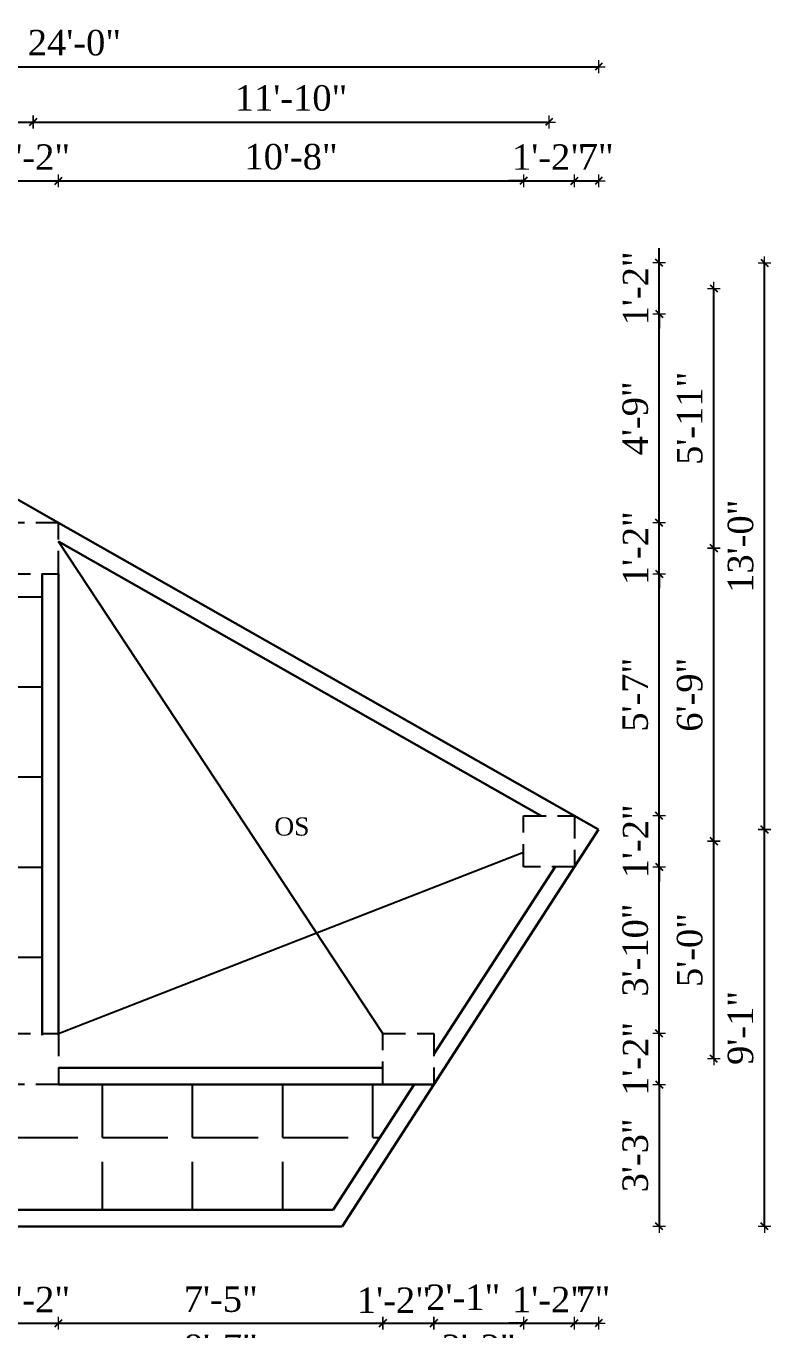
# Model space of a CAD drawing. Header units: inches. Extents: x 151827 to 346502, y -56182 to -23217.
# Drawn here: x 163403.3 to 163607.8, y -24728.6 to -24370.5 of the extents above; entities that cross this region are included whole.
import ezdxf

# ---------------------------------------------------------------- set-up
doc = ezdxf.new("R2010")
doc.units = ezdxf.units.IN
doc.header["$LTSCALE"] = 5
doc.header["$MEASUREMENT"] = 0
doc.linetypes.add('HIDDEN', pattern=[0.375, 0.25, -0.125])
doc.layers.add('A-WALL', color=7, linetype='Continuous', lineweight=9)
doc.layers.add('Dimension', color=7, linetype='Continuous', lineweight=18)
doc.layers.add('dim line', color=7, linetype='Continuous', lineweight=15, true_color=0xfab2b2)
doc.layers.add('TEXT', color=6, linetype='Continuous')
doc.layers.add('WALL', color=7, linetype='Continuous')
doc.styles.add('ordinary', font='times.ttf')
doc.dimstyles.new('Copy of 96', dxfattribs={"dimtxt": 7, "dimasz": 4, "dimexe": 0.5, "dimexo": 0.5, "dimgap": 3, "dimtad": 1, "dimdec": 1, "dimzin": 11, "dimdsep": 46, "dimlunit": 4, "dimtxsty": 'ordinary', "dimblk": 'OBLIQUE', "dimcen": 0.09, "dimse1": 1, "dimse2": 1, "dimclrt": 6, "dimazin": 0, "dimtfac": 1, "dimtdec": 1, "dimtix": 1, "dimtmove": 2, "dimatfit": 3, "dimldrblk": 'leader', "dimfxl": 0.5, "dimfxlon": 1, "dimtolj": 1, "dimtzin": 0, "dimarcsym": 0})

# ---------------------------------------------------------------- blocks, each defined once
blk = doc.blocks.new('oblique')
at = {"color": 0, "lineweight": -2}
blk.add_line((0.25, 0.25), (-0.25, -0.25), dxfattribs=at)
at = {"layer": 'dim line', "lineweight": 9}
for p, q in [((-0.4375, 0), (0.4375, 0)), ((0, 0.4375), (0, -0.4375))]:
    blk.add_line(p, q, dxfattribs=at)
blk = doc.blocks.new('*D1049')
at = {"layer": 'A-WALL', "color": 0, "lineweight": -2, "ltscale": 5, "transparency": 16777216}
for p, q in [((163577.12, -24647.17), (163577.12, -24643.17)), ((163577.12, -24661.17), (163577.12, -24647.17)), ((163577.12, -24661.17), (163577.12, -24665.17))]:
    blk.add_line(p, q, dxfattribs=at)
at = {"layer": 'Defpoints', "color": 0, "ltscale": 5, "transparency": 16777216}
for p in [(163515.25, -24647.17), (163577.12, -24647.17), (163515.25, -24661.17)]:
    blk.add_point(p, dxfattribs=at)
at = {"layer": 'A-WALL', "color": 0, "lineweight": -2, "ltscale": 5, "transparency": 16777216, "xscale": 4, "yscale": 4, "zscale": 4}
for p, rotation in [((163577.12, -24647.17), 270), ((163577.12, -24661.17), 90)]:
    blk.add_blockref('oblique', p, dxfattribs=dict(at, rotation=rotation))
at = {"layer": 'A-WALL', "color": 6, "ltscale": 5, "transparency": 16777216, "insert": (163570.62, -24654.17), "char_height": 7, "attachment_point": 5, "rotation": 90, "style": 'ordinary'}
blk.add_mtext('\\A1;1\'-2"', dxfattribs=at)
blk = doc.blocks.new('_OBLIQUE')
at = {"color": 0, "linetype": 'ByBlock'}
blk.add_line((-0.5, -0.5), (0.5, 0.5), dxfattribs=at)
blk = doc.blocks.new('leader')
at = {"layer": 'Dimension'}
for p, q in [((0, -4.328), (0, 4.328)), ((-4.424, 0), (4.424, 0))]:
    blk.add_line(p, q, dxfattribs=at)
blk = doc.blocks.new('*D1050')
at = {"layer": 'A-WALL', "color": 0, "lineweight": -2, "ltscale": 5, "transparency": 16777216}
blk.add_line((163577.12, -24647.17), (163577.12, -24601.4), dxfattribs=at)
at = {"layer": 'Defpoints', "color": 0, "ltscale": 5, "transparency": 16777216}
for p in [(163553.86, -24601.4), (163577.12, -24601.4), (163515.25, -24647.17)]:
    blk.add_point(p, dxfattribs=at)
at = {"layer": 'A-WALL', "color": 0, "lineweight": -2, "ltscale": 5, "transparency": 16777216, "xscale": 4, "yscale": 4, "zscale": 4}
for p, rotation in [((163577.12, -24601.4), 90), ((163577.12, -24647.17), 270)]:
    blk.add_blockref('oblique', p, dxfattribs=dict(at, rotation=rotation))
at = {"layer": 'A-WALL', "color": 6, "ltscale": 5, "transparency": 16777216, "insert": (163570.56, -24624.28), "char_height": 7, "attachment_point": 5, "rotation": 90, "style": 'ordinary'}
blk.add_mtext('\\A1;3\'-10"', dxfattribs=at)
blk = doc.blocks.new('*D1051')
at = {"layer": 'A-WALL', "color": 0, "lineweight": -2, "ltscale": 5, "transparency": 16777216}
for p, q in [((163577.12, -24587.4), (163577.12, -24583.4)), ((163577.12, -24601.4), (163577.12, -24587.4)), ((163577.12, -24601.4), (163577.12, -24605.4))]:
    blk.add_line(p, q, dxfattribs=at)
at = {"layer": 'Defpoints', "color": 0, "ltscale": 5, "transparency": 16777216}
for p in [(163553.86, -24587.4), (163577.12, -24587.4), (163553.86, -24601.4)]:
    blk.add_point(p, dxfattribs=at)
at = {"layer": 'A-WALL', "color": 0, "lineweight": -2, "ltscale": 5, "transparency": 16777216, "xscale": 4, "yscale": 4, "zscale": 4}
for p, rotation in [((163577.12, -24587.4), 270), ((163577.12, -24601.4), 90)]:
    blk.add_blockref('oblique', p, dxfattribs=dict(at, rotation=rotation))
at = {"layer": 'A-WALL', "color": 6, "ltscale": 5, "transparency": 16777216, "insert": (163570.62, -24594.4), "char_height": 7, "attachment_point": 5, "rotation": 90, "style": 'ordinary'}
blk.add_mtext('\\A1;1\'-2"', dxfattribs=at)
blk = doc.blocks.new('*D1052')
at = {"layer": 'A-WALL', "color": 0, "lineweight": -2, "ltscale": 5, "transparency": 16777216}
blk.add_line((163577.12, -24587.4), (163577.12, -24520.89), dxfattribs=at)
at = {"layer": 'Defpoints', "color": 0, "ltscale": 5, "transparency": 16777216}
for p in [(163412.24, -24520.89), (163577.12, -24520.89), (163553.86, -24587.4)]:
    blk.add_point(p, dxfattribs=at)
at = {"layer": 'A-WALL', "color": 0, "lineweight": -2, "ltscale": 5, "transparency": 16777216, "xscale": 4, "yscale": 4, "zscale": 4}
for p, rotation in [((163577.12, -24520.89), 90), ((163577.12, -24587.4), 270)]:
    blk.add_blockref('oblique', p, dxfattribs=dict(at, rotation=rotation))
at = {"layer": 'A-WALL', "color": 6, "ltscale": 5, "transparency": 16777216, "insert": (163570.55, -24554.14), "char_height": 7, "attachment_point": 5, "rotation": 90, "style": 'ordinary'}
blk.add_mtext('\\A1;5\'-7"', dxfattribs=at)
blk = doc.blocks.new('*D1053')
at = {"layer": 'A-WALL', "color": 0, "lineweight": -2, "ltscale": 5, "transparency": 16777216}
for p, q in [((163577.12, -24506.89), (163577.12, -24502.89)), ((163577.12, -24520.89), (163577.12, -24506.89)), ((163577.12, -24520.89), (163577.12, -24524.89))]:
    blk.add_line(p, q, dxfattribs=at)
at = {"layer": 'Defpoints', "color": 0, "ltscale": 5, "transparency": 16777216}
for p in [(163412.24, -24506.89), (163577.12, -24506.89), (163412.24, -24520.89)]:
    blk.add_point(p, dxfattribs=at)
at = {"layer": 'A-WALL', "color": 0, "lineweight": -2, "ltscale": 5, "transparency": 16777216, "xscale": 4, "yscale": 4, "zscale": 4}
for p, rotation in [((163577.12, -24506.89), 270), ((163577.12, -24520.89), 90)]:
    blk.add_blockref('oblique', p, dxfattribs=dict(at, rotation=rotation))
at = {"layer": 'A-WALL', "color": 6, "ltscale": 5, "transparency": 16777216, "insert": (163570.62, -24513.89), "char_height": 7, "attachment_point": 5, "rotation": 90, "style": 'ordinary'}
blk.add_mtext('\\A1;1\'-2"', dxfattribs=at)
blk = doc.blocks.new('*D1054')
at = {"layer": 'A-WALL', "color": 0, "lineweight": -2, "ltscale": 5, "transparency": 16777216}
blk.add_line((163577.12, -24506.89), (163577.12, -24449.51), dxfattribs=at)
at = {"layer": 'Defpoints', "color": 0, "ltscale": 5, "transparency": 16777216}
for p in [(163286.67, -24449.51), (163577.12, -24449.51), (163412.24, -24506.89)]:
    blk.add_point(p, dxfattribs=at)
at = {"layer": 'A-WALL', "color": 0, "lineweight": -2, "ltscale": 5, "transparency": 16777216, "xscale": 4, "yscale": 4, "zscale": 4}
for p, rotation in [((163577.12, -24449.51), 90), ((163577.12, -24506.89), 270)]:
    blk.add_blockref('oblique', p, dxfattribs=dict(at, rotation=rotation))
at = {"layer": 'A-WALL', "color": 6, "ltscale": 5, "transparency": 16777216, "insert": (163570.55, -24478.2), "char_height": 7, "attachment_point": 5, "rotation": 90, "style": 'ordinary'}
blk.add_mtext('\\A1;4\'-9"', dxfattribs=at)
blk = doc.blocks.new('*D1055')
at = {"layer": 'Defpoints', "color": 0, "linetype": 'HIDDEN', "ltscale": 5, "transparency": 16777216}
for p in [(163286.67, -24435.51), (163577.12, -24435.51), (163286.67, -24449.51)]:
    blk.add_point(p, dxfattribs=at)
at = {"layer": 'WALL', "color": 0, "lineweight": -2, "ltscale": 5, "transparency": 16777216}
for p, q in [((163577.12, -24435.51), (163577.12, -24431.51)), ((163577.12, -24449.51), (163577.12, -24435.51)), ((163577.12, -24449.51), (163577.12, -24453.51))]:
    blk.add_line(p, q, dxfattribs=at)
at = {"layer": 'WALL', "color": 0, "linetype": 'HIDDEN', "lineweight": -2, "ltscale": 5, "transparency": 16777216, "xscale": 4, "yscale": 4, "zscale": 4}
for p, rotation in [((163577.12, -24435.51), 270), ((163577.12, -24449.51), 90)]:
    blk.add_blockref('oblique', p, dxfattribs=dict(at, rotation=rotation))
at = {"layer": 'WALL', "color": 6, "linetype": 'HIDDEN', "ltscale": 5, "transparency": 16777216, "insert": (163570.62, -24442.51), "char_height": 7, "attachment_point": 5, "rotation": 90, "style": 'ordinary'}
blk.add_mtext('\\A1;1\'-2"', dxfattribs=at)
blk = doc.blocks.new('*D1056')
at = {"layer": 'A-WALL', "color": 0, "lineweight": -2, "ltscale": 5, "transparency": 16777216}
blk.add_line((163592.08, -24654.17), (163592.08, -24594.4), dxfattribs=at)
at = {"layer": 'Defpoints', "color": 0, "ltscale": 5, "transparency": 16777216}
for p in [(163546.86, -24594.4), (163592.08, -24594.4), (163508.25, -24654.17)]:
    blk.add_point(p, dxfattribs=at)
at = {"layer": 'A-WALL', "color": 0, "lineweight": -2, "ltscale": 5, "transparency": 16777216, "xscale": 4, "yscale": 4, "zscale": 4}
for p, rotation in [((163592.08, -24594.4), 90), ((163592.08, -24654.17), 270)]:
    blk.add_blockref('oblique', p, dxfattribs=dict(at, rotation=rotation))
at = {"layer": 'A-WALL', "color": 6, "ltscale": 5, "transparency": 16777216, "insert": (163585.51, -24624.28), "char_height": 7, "attachment_point": 5, "rotation": 90, "style": 'ordinary'}
blk.add_mtext('\\A1;5\'-0"', dxfattribs=at)
blk = doc.blocks.new('*D1057')
at = {"layer": 'A-WALL', "color": 0, "lineweight": -2, "ltscale": 5, "transparency": 16777216}
blk.add_line((163592.08, -24594.4), (163592.08, -24513.89), dxfattribs=at)
at = {"layer": 'Defpoints', "color": 0, "ltscale": 5, "transparency": 16777216}
for p in [(163405.24, -24513.89), (163592.08, -24513.89), (163546.86, -24594.4)]:
    blk.add_point(p, dxfattribs=at)
at = {"layer": 'A-WALL', "color": 0, "lineweight": -2, "ltscale": 5, "transparency": 16777216, "xscale": 4, "yscale": 4, "zscale": 4}
for p, rotation in [((163592.08, -24513.89), 90), ((163592.08, -24594.4), 270)]:
    blk.add_blockref('oblique', p, dxfattribs=dict(at, rotation=rotation))
at = {"layer": 'A-WALL', "color": 6, "ltscale": 5, "transparency": 16777216, "insert": (163585.5, -24554.14), "char_height": 7, "attachment_point": 5, "rotation": 90, "style": 'ordinary'}
blk.add_mtext('\\A1;6\'-9"', dxfattribs=at)
blk = doc.blocks.new('*D1058')
at = {"layer": 'A-WALL', "color": 0, "lineweight": -2, "ltscale": 5, "transparency": 16777216}
blk.add_line((163592.08, -24513.89), (163592.08, -24442.51), dxfattribs=at)
at = {"layer": 'Defpoints', "color": 0, "ltscale": 5, "transparency": 16777216}
for p in [(163279.67, -24442.51), (163592.08, -24442.51), (163405.24, -24513.89)]:
    blk.add_point(p, dxfattribs=at)
at = {"layer": 'A-WALL', "color": 0, "lineweight": -2, "ltscale": 5, "transparency": 16777216, "xscale": 4, "yscale": 4, "zscale": 4}
for p, rotation in [((163592.08, -24442.51), 90), ((163592.08, -24513.89), 270)]:
    blk.add_blockref('oblique', p, dxfattribs=dict(at, rotation=rotation))
at = {"layer": 'A-WALL', "color": 6, "ltscale": 5, "transparency": 16777216, "insert": (163585.51, -24478.2), "char_height": 7, "attachment_point": 5, "rotation": 90, "style": 'ordinary'}
blk.add_mtext('\\A1;5\'-11"', dxfattribs=at)
blk = doc.blocks.new('*D1059')
at = {"layer": 'A-WALL', "color": 0, "lineweight": -2, "ltscale": 5, "transparency": 16777216}
blk.add_line((163606.03, -24700.17), (163606.03, -24591.17), dxfattribs=at)
at = {"layer": 'Defpoints', "color": 0, "ltscale": 5, "transparency": 16777216}
for p in [(163560.49, -24591.17), (163606.03, -24591.17), (163490.05, -24700.17)]:
    blk.add_point(p, dxfattribs=at)
at = {"layer": 'A-WALL', "color": 0, "lineweight": -2, "ltscale": 5, "transparency": 16777216, "xscale": 4, "yscale": 4, "zscale": 4}
for p, rotation in [((163606.03, -24591.17), 90), ((163606.03, -24700.17), 270)]:
    blk.add_blockref('oblique', p, dxfattribs=dict(at, rotation=rotation))
at = {"layer": 'A-WALL', "color": 6, "ltscale": 5, "transparency": 16777216, "insert": (163599.46, -24645.67), "char_height": 7, "attachment_point": 5, "rotation": 90, "style": 'ordinary'}
blk.add_mtext('\\A1;9\'-1"', dxfattribs=at)
blk = doc.blocks.new('*D1060')
at = {"layer": 'A-WALL', "color": 0, "lineweight": -2, "ltscale": 5, "transparency": 16777216}
blk.add_line((163606.03, -24591.17), (163606.03, -24435.51), dxfattribs=at)
at = {"layer": 'Defpoints', "color": 0, "ltscale": 5, "transparency": 16777216}
for p in [(163286.67, -24435.51), (163606.03, -24435.51), (163560.49, -24591.17)]:
    blk.add_point(p, dxfattribs=at)
at = {"layer": 'A-WALL', "color": 0, "lineweight": -2, "ltscale": 5, "transparency": 16777216, "xscale": 4, "yscale": 4, "zscale": 4}
for p, rotation in [((163606.03, -24435.51), 90), ((163606.03, -24591.17), 270)]:
    blk.add_blockref('oblique', p, dxfattribs=dict(at, rotation=rotation))
at = {"layer": 'A-WALL', "color": 6, "ltscale": 5, "transparency": 16777216, "insert": (163599.47, -24513.34), "char_height": 7, "attachment_point": 5, "rotation": 90, "style": 'ordinary'}
blk.add_mtext('\\A1;13\'-0"', dxfattribs=at)
blk = doc.blocks.new('*D1211')
at = {"layer": 'A-WALL', "color": 0, "lineweight": -2, "ltscale": 5, "transparency": 16777216}
blk.add_line((163577.12, -24661.17), (163577.12, -24700.17), dxfattribs=at)
at = {"layer": 'Defpoints', "color": 0, "ltscale": 5, "transparency": 16777216}
for p in [(163515.25, -24661.17), (163490.05, -24700.17), (163577.12, -24700.17)]:
    blk.add_point(p, dxfattribs=at)
at = {"layer": 'A-WALL', "color": 0, "lineweight": -2, "ltscale": 5, "transparency": 16777216, "xscale": 4, "yscale": 4, "zscale": 4}
for p, rotation in [((163577.12, -24661.17), 90), ((163577.12, -24700.17), 270)]:
    blk.add_blockref('oblique', p, dxfattribs=dict(at, rotation=rotation))
at = {"layer": 'A-WALL', "color": 6, "ltscale": 5, "transparency": 16777216, "insert": (163570.56, -24680.67), "char_height": 7, "attachment_point": 5, "rotation": 90, "style": 'ordinary'}
blk.add_mtext('\\A1;3\'-3"', dxfattribs=at)
blk = doc.blocks.new('*D960')
at = {"layer": 'A-WALL', "color": 0, "lineweight": -2, "ltscale": 5, "transparency": 16777216}
for p, q in [((163398.24, -24726.78), (163394.24, -24726.78)), ((163398.24, -24726.78), (163412.24, -24726.78)), ((163412.24, -24726.78), (163416.24, -24726.78))]:
    blk.add_line(p, q, dxfattribs=at)
at = {"layer": 'Defpoints', "color": 0, "ltscale": 5, "transparency": 16777216}
for p in [(163398.24, -24661.17), (163412.24, -24661.17), (163412.24, -24726.78)]:
    blk.add_point(p, dxfattribs=at)
at = {"layer": 'A-WALL', "color": 0, "lineweight": -2, "ltscale": 5, "transparency": 16777216, "xscale": 4, "yscale": 4, "zscale": 4}
blk.add_blockref('oblique', (163398.24, -24726.78), dxfattribs=at)
at = {"layer": 'A-WALL', "color": 0, "lineweight": -2, "ltscale": 5, "transparency": 16777216, "xscale": 4, "yscale": 4, "zscale": 4, "rotation": 180}
blk.add_blockref('oblique', (163412.24, -24726.78), dxfattribs=at)
at = {"layer": 'A-WALL', "color": 6, "ltscale": 5, "transparency": 16777216, "insert": (163405.24, -24720.28), "char_height": 7, "attachment_point": 5, "style": 'ordinary'}
blk.add_mtext('\\A1;1\'-2"', dxfattribs=at)
blk = doc.blocks.new('*D961')
at = {"layer": 'A-WALL', "color": 0, "lineweight": -2, "ltscale": 5, "transparency": 16777216}
blk.add_line((163412.24, -24726.78), (163501.25, -24726.78), dxfattribs=at)
at = {"layer": 'Defpoints', "color": 0, "ltscale": 5, "transparency": 16777216}
for p in [(163412.24, -24661.17), (163501.25, -24661.17), (163501.25, -24726.78)]:
    blk.add_point(p, dxfattribs=at)
at = {"layer": 'A-WALL', "color": 0, "lineweight": -2, "ltscale": 5, "transparency": 16777216, "xscale": 4, "yscale": 4, "zscale": 4, "rotation": 180}
blk.add_blockref('oblique', (163412.24, -24726.78), dxfattribs=at)
at = {"layer": 'A-WALL', "color": 0, "lineweight": -2, "ltscale": 5, "transparency": 16777216, "xscale": 4, "yscale": 4, "zscale": 4}
blk.add_blockref('oblique', (163501.25, -24726.78), dxfattribs=at)
at = {"layer": 'A-WALL', "color": 6, "ltscale": 5, "transparency": 16777216, "insert": (163456.75, -24720.21), "char_height": 7, "attachment_point": 5, "style": 'ordinary'}
blk.add_mtext('\\A1;7\'-5"', dxfattribs=at)
blk = doc.blocks.new('*D962')
at = {"layer": 'A-WALL', "color": 0, "lineweight": -2, "ltscale": 5, "transparency": 16777216}
blk.add_line((163501.25, -24726.78), (163515.25, -24726.78), dxfattribs=at)
at = {"layer": 'Defpoints', "color": 0, "ltscale": 5, "transparency": 16777216}
for p in [(163501.25, -24661.17), (163515.25, -24661.17), (163515.25, -24726.78)]:
    blk.add_point(p, dxfattribs=at)
at = {"layer": 'A-WALL', "color": 0, "lineweight": -2, "ltscale": 5, "transparency": 16777216, "xscale": 4, "yscale": 4, "zscale": 4, "rotation": 180}
blk.add_blockref('oblique', (163501.25, -24726.78), dxfattribs=at)
at = {"layer": 'A-WALL', "color": 0, "lineweight": -2, "ltscale": 5, "transparency": 16777216, "xscale": 4, "yscale": 4, "zscale": 4}
blk.add_blockref('oblique', (163515.25, -24726.78), dxfattribs=at)
at = {"layer": 'A-WALL', "color": 6, "ltscale": 5, "transparency": 16777216, "insert": (163504.28, -24720.46), "char_height": 7, "attachment_point": 5, "style": 'ordinary'}
blk.add_mtext('\\A1;1\'-2"', dxfattribs=at)
blk = doc.blocks.new('*D963')
at = {"layer": 'A-WALL', "color": 0, "lineweight": -2, "ltscale": 5, "transparency": 16777216}
blk.add_line((163515.25, -24726.78), (163539.86, -24726.78), dxfattribs=at)
at = {"layer": 'Defpoints', "color": 0, "ltscale": 5, "transparency": 16777216}
for p in [(163539.86, -24601.4), (163515.25, -24661.17), (163539.86, -24726.78)]:
    blk.add_point(p, dxfattribs=at)
at = {"layer": 'A-WALL', "color": 0, "lineweight": -2, "ltscale": 5, "transparency": 16777216, "xscale": 4, "yscale": 4, "zscale": 4, "rotation": 180}
blk.add_blockref('oblique', (163515.25, -24726.78), dxfattribs=at)
at = {"layer": 'A-WALL', "color": 0, "lineweight": -2, "ltscale": 5, "transparency": 16777216, "xscale": 4, "yscale": 4, "zscale": 4}
blk.add_blockref('oblique', (163539.86, -24726.78), dxfattribs=at)
at = {"layer": 'A-WALL', "color": 6, "ltscale": 5, "transparency": 16777216, "insert": (163523.32, -24719.64), "char_height": 7, "attachment_point": 5, "style": 'ordinary'}
blk.add_mtext('\\A1;2\'-1"', dxfattribs=at)
blk = doc.blocks.new('*D964')
at = {"layer": 'A-WALL', "color": 0, "lineweight": -2, "ltscale": 5, "transparency": 16777216}
for p, q in [((163539.86, -24726.78), (163535.86, -24726.78)), ((163539.86, -24726.78), (163553.86, -24726.78)), ((163553.86, -24726.78), (163557.86, -24726.78))]:
    blk.add_line(p, q, dxfattribs=at)
at = {"layer": 'Defpoints', "color": 0, "ltscale": 5, "transparency": 16777216}
for p in [(163539.86, -24601.4), (163553.86, -24601.4), (163553.86, -24726.78)]:
    blk.add_point(p, dxfattribs=at)
at = {"layer": 'A-WALL', "color": 0, "lineweight": -2, "ltscale": 5, "transparency": 16777216, "xscale": 4, "yscale": 4, "zscale": 4}
blk.add_blockref('oblique', (163539.86, -24726.78), dxfattribs=at)
at = {"layer": 'A-WALL', "color": 0, "lineweight": -2, "ltscale": 5, "transparency": 16777216, "xscale": 4, "yscale": 4, "zscale": 4, "rotation": 180}
blk.add_blockref('oblique', (163553.86, -24726.78), dxfattribs=at)
at = {"layer": 'A-WALL', "color": 6, "ltscale": 5, "transparency": 16777216, "insert": (163546.86, -24720.28), "char_height": 7, "attachment_point": 5, "style": 'ordinary'}
blk.add_mtext('\\A1;1\'-2"', dxfattribs=at)
blk = doc.blocks.new('*D965')
at = {"layer": 'A-WALL', "color": 0, "lineweight": -2, "ltscale": 5, "transparency": 16777216}
blk.add_line((163553.86, -24726.78), (163560.49, -24726.78), dxfattribs=at)
at = {"layer": 'Defpoints', "color": 0, "ltscale": 5, "transparency": 16777216}
for p in [(163560.49, -24591.17), (163553.86, -24601.4), (163560.49, -24726.78)]:
    blk.add_point(p, dxfattribs=at)
at = {"layer": 'A-WALL', "color": 0, "lineweight": -2, "ltscale": 5, "transparency": 16777216, "xscale": 4, "yscale": 4, "zscale": 4, "rotation": 180}
blk.add_blockref('oblique', (163553.86, -24726.78), dxfattribs=at)
at = {"layer": 'A-WALL', "color": 0, "lineweight": -2, "ltscale": 5, "transparency": 16777216, "xscale": 4, "yscale": 4, "zscale": 4}
blk.add_blockref('oblique', (163560.49, -24726.78), dxfattribs=at)
at = {"layer": 'A-WALL', "color": 6, "ltscale": 5, "transparency": 16777216, "insert": (163558.9, -24720.17), "char_height": 7, "attachment_point": 5, "style": 'ordinary'}
blk.add_mtext('\\A1;7"', dxfattribs=at)
blk = doc.blocks.new('*D967')
at = {"layer": 'A-WALL', "color": 0, "lineweight": -2, "ltscale": 5, "transparency": 16777216}
blk.add_line((163405.24, -24740.02), (163508.25, -24740.02), dxfattribs=at)
at = {"layer": 'Defpoints', "color": 0, "ltscale": 5, "transparency": 16777216}
for p in [(163405.24, -24654.17), (163508.25, -24654.17), (163508.25, -24740.02)]:
    blk.add_point(p, dxfattribs=at)
at = {"layer": 'A-WALL', "color": 0, "lineweight": -2, "ltscale": 5, "transparency": 16777216, "xscale": 4, "yscale": 4, "zscale": 4, "rotation": 180}
blk.add_blockref('oblique', (163405.24, -24740.02), dxfattribs=at)
at = {"layer": 'A-WALL', "color": 0, "lineweight": -2, "ltscale": 5, "transparency": 16777216, "xscale": 4, "yscale": 4, "zscale": 4}
blk.add_blockref('oblique', (163508.25, -24740.02), dxfattribs=at)
at = {"layer": 'A-WALL', "color": 6, "ltscale": 5, "transparency": 16777216, "insert": (163456.75, -24733.45), "char_height": 7, "attachment_point": 5, "style": 'ordinary'}
blk.add_mtext('\\A1;8\'-7"', dxfattribs=at)
blk = doc.blocks.new('*D968')
at = {"layer": 'A-WALL', "color": 0, "lineweight": -2, "ltscale": 5, "transparency": 16777216}
blk.add_line((163279.67, -24739.09), (163405.24, -24739.09), dxfattribs=at)
at = {"layer": 'Defpoints', "color": 0, "ltscale": 5, "transparency": 16777216}
for p in [(163279.67, -24654.17), (163405.24, -24654.17), (163405.24, -24739.09)]:
    blk.add_point(p, dxfattribs=at)
at = {"layer": 'A-WALL', "color": 0, "lineweight": -2, "ltscale": 5, "transparency": 16777216, "xscale": 4, "yscale": 4, "zscale": 4, "rotation": 180}
blk.add_blockref('oblique', (163279.67, -24739.09), dxfattribs=at)
at = {"layer": 'A-WALL', "color": 0, "lineweight": -2, "ltscale": 5, "transparency": 16777216, "xscale": 4, "yscale": 4, "zscale": 4}
blk.add_blockref('oblique', (163405.24, -24739.09), dxfattribs=at)
at = {"layer": 'A-WALL', "color": 6, "ltscale": 5, "transparency": 16777216, "insert": (163342.46, -24732.53), "char_height": 7, "attachment_point": 5, "style": 'ordinary'}
blk.add_mtext('\\A1;10\'-6"', dxfattribs=at)
blk = doc.blocks.new('*D969')
at = {"layer": 'A-WALL', "color": 0, "lineweight": -2, "ltscale": 5, "transparency": 16777216}
blk.add_line((163508.25, -24740.02), (163546.86, -24740.02), dxfattribs=at)
at = {"layer": 'Defpoints', "color": 0, "ltscale": 5, "transparency": 16777216}
for p in [(163546.86, -24594.4), (163508.25, -24654.17), (163546.86, -24740.02)]:
    blk.add_point(p, dxfattribs=at)
at = {"layer": 'A-WALL', "color": 0, "lineweight": -2, "ltscale": 5, "transparency": 16777216, "xscale": 4, "yscale": 4, "zscale": 4, "rotation": 180}
blk.add_blockref('oblique', (163508.25, -24740.02), dxfattribs=at)
at = {"layer": 'A-WALL', "color": 0, "lineweight": -2, "ltscale": 5, "transparency": 16777216, "xscale": 4, "yscale": 4, "zscale": 4}
blk.add_blockref('oblique', (163546.86, -24740.02), dxfattribs=at)
at = {"layer": 'A-WALL', "color": 6, "ltscale": 5, "transparency": 16777216, "insert": (163527.55, -24733.46), "char_height": 7, "attachment_point": 5, "style": 'ordinary'}
blk.add_mtext('\\A1;3\'-3"', dxfattribs=at)
blk = doc.blocks.new('*D970')
at = {"layer": 'A-WALL', "color": 0, "lineweight": -2, "ltscale": 5, "transparency": 16777216}
blk.add_line((163514.93, -24753.08), (163148.13, -24753.08), dxfattribs=at)
at = {"layer": 'Defpoints', "color": 0, "ltscale": 5, "transparency": 16777216}
for p in [(163148.13, -24661.17), (163514.93, -24661.17), (163148.13, -24753.08)]:
    blk.add_point(p, dxfattribs=at)
at = {"layer": 'A-WALL', "color": 0, "lineweight": -2, "ltscale": 5, "transparency": 16777216, "xscale": 4, "yscale": 4, "zscale": 4, "rotation": 180}
blk.add_blockref('oblique', (163148.13, -24753.08), dxfattribs=at)
at = {"layer": 'A-WALL', "color": 0, "lineweight": -2, "ltscale": 5, "transparency": 16777216, "xscale": 4, "yscale": 4, "zscale": 4}
blk.add_blockref('oblique', (163514.93, -24753.08), dxfattribs=at)
at = {"layer": 'A-WALL', "color": 6, "ltscale": 5, "transparency": 16777216, "insert": (163331.53, -24746.51), "char_height": 7, "attachment_point": 5, "style": 'ordinary'}
blk.add_mtext('\\A1;30\'-7"', dxfattribs=at)
blk = doc.blocks.new('*D971')
at = {"layer": 'A-WALL', "color": 0, "lineweight": -2, "ltscale": 5, "transparency": 16777216}
blk.add_line((163514.93, -24753.08), (163560.49, -24753.08), dxfattribs=at)
at = {"layer": 'Defpoints', "color": 0, "ltscale": 5, "transparency": 16777216}
for p in [(163560.49, -24591.17), (163514.93, -24661.17), (163560.49, -24753.08)]:
    blk.add_point(p, dxfattribs=at)
at = {"layer": 'A-WALL', "color": 0, "lineweight": -2, "ltscale": 5, "transparency": 16777216, "xscale": 4, "yscale": 4, "zscale": 4, "rotation": 180}
blk.add_blockref('oblique', (163514.93, -24753.08), dxfattribs=at)
at = {"layer": 'A-WALL', "color": 0, "lineweight": -2, "ltscale": 5, "transparency": 16777216, "xscale": 4, "yscale": 4, "zscale": 4}
blk.add_blockref('oblique', (163560.49, -24753.08), dxfattribs=at)
at = {"layer": 'A-WALL', "color": 6, "ltscale": 5, "transparency": 16777216, "insert": (163537.71, -24746.52), "char_height": 7, "attachment_point": 5, "style": 'ordinary'}
blk.add_mtext('\\A1;3\'-10"', dxfattribs=at)
blk = doc.blocks.new('*D978')
at = {"layer": 'A-WALL', "color": 0, "lineweight": -2, "ltscale": 5, "transparency": 16777216}
for p, q in [((163398.24, -24412.95), (163394.24, -24412.95)), ((163398.24, -24412.95), (163412.24, -24412.95)), ((163412.24, -24412.95), (163416.24, -24412.95))]:
    blk.add_line(p, q, dxfattribs=at)
at = {"layer": 'Defpoints', "color": 0, "ltscale": 5, "transparency": 16777216}
for p in [(163412.24, -24412.95), (163398.24, -24506.89), (163412.24, -24506.89)]:
    blk.add_point(p, dxfattribs=at)
at = {"layer": 'A-WALL', "color": 0, "lineweight": -2, "ltscale": 5, "transparency": 16777216, "xscale": 4, "yscale": 4, "zscale": 4}
blk.add_blockref('oblique', (163398.24, -24412.95), dxfattribs=at)
at = {"layer": 'A-WALL', "color": 0, "lineweight": -2, "ltscale": 5, "transparency": 16777216, "xscale": 4, "yscale": 4, "zscale": 4, "rotation": 180}
blk.add_blockref('oblique', (163412.24, -24412.95), dxfattribs=at)
at = {"layer": 'A-WALL', "color": 6, "ltscale": 5, "transparency": 16777216, "insert": (163405.24, -24406.45), "char_height": 7, "attachment_point": 5, "style": 'ordinary'}
blk.add_mtext('\\A1;1\'-2"', dxfattribs=at)
blk = doc.blocks.new('*D979')
at = {"layer": 'A-WALL', "color": 0, "lineweight": -2, "ltscale": 5, "transparency": 16777216}
blk.add_line((163412.24, -24412.95), (163539.86, -24412.95), dxfattribs=at)
at = {"layer": 'Defpoints', "color": 0, "ltscale": 5, "transparency": 16777216}
for p in [(163539.86, -24412.95), (163412.24, -24506.89), (163539.86, -24587.4)]:
    blk.add_point(p, dxfattribs=at)
at = {"layer": 'A-WALL', "color": 0, "lineweight": -2, "ltscale": 5, "transparency": 16777216, "xscale": 4, "yscale": 4, "zscale": 4, "rotation": 180}
blk.add_blockref('oblique', (163412.24, -24412.95), dxfattribs=at)
at = {"layer": 'A-WALL', "color": 0, "lineweight": -2, "ltscale": 5, "transparency": 16777216, "xscale": 4, "yscale": 4, "zscale": 4}
blk.add_blockref('oblique', (163539.86, -24412.95), dxfattribs=at)
at = {"layer": 'A-WALL', "color": 6, "ltscale": 5, "transparency": 16777216, "insert": (163476.05, -24406.39), "char_height": 7, "attachment_point": 5, "style": 'ordinary'}
blk.add_mtext('\\A1;10\'-8"', dxfattribs=at)
blk = doc.blocks.new('*D980')
at = {"layer": 'A-WALL', "color": 0, "lineweight": -2, "ltscale": 5, "transparency": 16777216}
for p, q in [((163539.86, -24412.95), (163535.86, -24412.95)), ((163539.86, -24412.95), (163553.86, -24412.95)), ((163553.86, -24412.95), (163557.86, -24412.95))]:
    blk.add_line(p, q, dxfattribs=at)
at = {"layer": 'Defpoints', "color": 0, "ltscale": 5, "transparency": 16777216}
for p in [(163553.86, -24412.95), (163539.86, -24587.4), (163553.86, -24587.4)]:
    blk.add_point(p, dxfattribs=at)
at = {"layer": 'A-WALL', "color": 0, "lineweight": -2, "ltscale": 5, "transparency": 16777216, "xscale": 4, "yscale": 4, "zscale": 4}
blk.add_blockref('oblique', (163539.86, -24412.95), dxfattribs=at)
at = {"layer": 'A-WALL', "color": 0, "lineweight": -2, "ltscale": 5, "transparency": 16777216, "xscale": 4, "yscale": 4, "zscale": 4, "rotation": 180}
blk.add_blockref('oblique', (163553.86, -24412.95), dxfattribs=at)
at = {"layer": 'A-WALL', "color": 6, "ltscale": 5, "transparency": 16777216, "insert": (163546.86, -24406.45), "char_height": 7, "attachment_point": 5, "style": 'ordinary'}
blk.add_mtext('\\A1;1\'-2"', dxfattribs=at)
blk = doc.blocks.new('*D981')
at = {"layer": 'A-WALL', "color": 0, "lineweight": -2, "ltscale": 5, "transparency": 16777216}
blk.add_line((163553.86, -24412.95), (163560.49, -24412.95), dxfattribs=at)
at = {"layer": 'Defpoints', "color": 0, "ltscale": 5, "transparency": 16777216}
for p in [(163560.49, -24412.95), (163553.86, -24587.4), (163560.49, -24591.17)]:
    blk.add_point(p, dxfattribs=at)
at = {"layer": 'A-WALL', "color": 0, "lineweight": -2, "ltscale": 5, "transparency": 16777216, "xscale": 4, "yscale": 4, "zscale": 4, "rotation": 180}
blk.add_blockref('oblique', (163553.86, -24412.95), dxfattribs=at)
at = {"layer": 'A-WALL', "color": 0, "lineweight": -2, "ltscale": 5, "transparency": 16777216, "xscale": 4, "yscale": 4, "zscale": 4}
blk.add_blockref('oblique', (163560.49, -24412.95), dxfattribs=at)
at = {"layer": 'A-WALL', "color": 6, "ltscale": 5, "transparency": 16777216, "insert": (163559.82, -24406.37), "char_height": 7, "attachment_point": 5, "style": 'ordinary'}
blk.add_mtext('\\A1;7"', dxfattribs=at)
blk = doc.blocks.new('*D983')
at = {"layer": 'A-WALL', "color": 0, "lineweight": -2, "ltscale": 5, "transparency": 16777216}
blk.add_line((163279.67, -24396.82), (163405.24, -24396.82), dxfattribs=at)
at = {"layer": 'Defpoints', "color": 0, "ltscale": 5, "transparency": 16777216}
for p in [(163405.24, -24396.82), (163279.67, -24513.89), (163405.24, -24513.89)]:
    blk.add_point(p, dxfattribs=at)
at = {"layer": 'A-WALL', "color": 0, "lineweight": -2, "ltscale": 5, "transparency": 16777216, "xscale": 4, "yscale": 4, "zscale": 4, "rotation": 180}
blk.add_blockref('oblique', (163279.67, -24396.82), dxfattribs=at)
at = {"layer": 'A-WALL', "color": 0, "lineweight": -2, "ltscale": 5, "transparency": 16777216, "xscale": 4, "yscale": 4, "zscale": 4}
blk.add_blockref('oblique', (163405.24, -24396.82), dxfattribs=at)
at = {"layer": 'A-WALL', "color": 6, "ltscale": 5, "transparency": 16777216, "insert": (163342.46, -24390.26), "char_height": 7, "attachment_point": 5, "style": 'ordinary'}
blk.add_mtext('\\A1;10\'-6"', dxfattribs=at)
blk = doc.blocks.new('*D984')
at = {"layer": 'A-WALL', "color": 0, "lineweight": -2, "ltscale": 5, "transparency": 16777216}
blk.add_line((163405.24, -24396.82), (163546.86, -24396.82), dxfattribs=at)
at = {"layer": 'Defpoints', "color": 0, "ltscale": 5, "transparency": 16777216}
for p in [(163546.86, -24396.82), (163405.24, -24513.89), (163546.86, -24594.4)]:
    blk.add_point(p, dxfattribs=at)
at = {"layer": 'A-WALL', "color": 0, "lineweight": -2, "ltscale": 5, "transparency": 16777216, "xscale": 4, "yscale": 4, "zscale": 4, "rotation": 180}
blk.add_blockref('oblique', (163405.24, -24396.82), dxfattribs=at)
at = {"layer": 'A-WALL', "color": 0, "lineweight": -2, "ltscale": 5, "transparency": 16777216, "xscale": 4, "yscale": 4, "zscale": 4}
blk.add_blockref('oblique', (163546.86, -24396.82), dxfattribs=at)
at = {"layer": 'A-WALL', "color": 6, "ltscale": 5, "transparency": 16777216, "insert": (163476.05, -24390.26), "char_height": 7, "attachment_point": 5, "style": 'ordinary'}
blk.add_mtext('\\A1;11\'-10"', dxfattribs=at)
blk = doc.blocks.new('*D986')
at = {"layer": 'A-WALL', "color": 0, "lineweight": -2, "ltscale": 5, "transparency": 16777216}
blk.add_line((163272.67, -24381.62), (163560.49, -24381.62), dxfattribs=at)
at = {"layer": 'Defpoints', "color": 0, "ltscale": 5, "transparency": 16777216}
for p in [(163560.49, -24381.62), (163272.67, -24435.51), (163560.49, -24591.17)]:
    blk.add_point(p, dxfattribs=at)
at = {"layer": 'A-WALL', "color": 0, "lineweight": -2, "ltscale": 5, "transparency": 16777216, "xscale": 4, "yscale": 4, "zscale": 4, "rotation": 180}
blk.add_blockref('oblique', (163272.67, -24381.62), dxfattribs=at)
at = {"layer": 'A-WALL', "color": 0, "lineweight": -2, "ltscale": 5, "transparency": 16777216, "xscale": 4, "yscale": 4, "zscale": 4}
blk.add_blockref('oblique', (163560.49, -24381.62), dxfattribs=at)
at = {"layer": 'A-WALL', "color": 6, "ltscale": 5, "transparency": 16777216, "insert": (163416.58, -24375.06), "char_height": 7, "attachment_point": 5, "style": 'ordinary'}
blk.add_mtext('\\A1;24\'-0"', dxfattribs=at)

msp = doc.modelspace()

# ---------------------------------------------------------------- hatches: boundary and pattern name
at = {"layer": 'WALL', "linetype": 'ByBlock', "ltscale": 5, "true_color": 0xf8991e}
h = msp.add_hatch(dxfattribs=at)
h.set_pattern_fill('ANGLE', color=30, scale=90)
h.set_pattern_definition([(0, (0, 0), (0, 24.75), [18, -6.75]), (90, (0, 0), (-24.75, 2e-15), [18, -6.75])])
h.paths.add_polyline_path([(163407.74, -24520.89), (163398.24, -24520.89), (163398.24, -24511.39), (163291.06, -24511.39), (163291.06, -24695.67), (163487.6, -24695.67), (163509.89, -24661.17), (163412.24, -24661.17), (163398.24, -24661.17), (163398.24, -24647.17), (163407.74, -24647.17)])
h.paths.add_polyline_path([(163230.21, -24656.17), (163227.67, -24656.17), (163227.67, -24661.17), (163162.46, -24661.17), (163152.63, -24661.17), (163151.82, -24695.67), (163291.06, -24695.67), (163291.06, -24511.39), (163286.67, -24511.39), (163286.67, -24520.89), (163286.67, -24647.17), (163286.67, -24661.17), (163272.67, -24661.17), (163263.67, -24661.17), (163263.67, -24656.17), (163261.17, -24656.17), (163261.17, -24684.13, -0.414214)])
h.paths.add_polyline_path([(163321.81, -24595.31), (163379.12, -24595.31), (163379.12, -24587.64), (163321.81, -24587.64)], flags=24)

# ---------------------------------------------------------------- linework, layer by layer
at = {"layer": 'A-WALL', "lineweight": 30}
for p, q in [((163286.67, -24435.51, -72.71), (163412.24, -24506.89, -72.71)), ((163412.24, -24506.89, -72.71), (163560.49, -24591.17, -72.71)), ((163412.24, -24512.07, -72.71), (163544.75, -24587.4, -72.71)), ((163407.74, -24520.89, -72.71), (163407.74, -24647.67, -72.71)), ((163412.24, -24520.89, -72.71), (163412.24, -24647.67, -72.71)), ((163560.49, -24591.17, -72.71), (163515.25, -24661.17, -72.71)), ((163548.52, -24601.4, -72.71), (163515.25, -24652.88, -72.71)), ((163501.25, -24656.67, -72.71), (163412.24, -24656.67, -72.71)), ((163515.25, -24661.17, -72.71), (163412.24, -24661.17, -72.71)), ((163509.89, -24661.17, -72.71), (163487.6, -24695.67, -72.71)), ((163515.25, -24661.17, -72.71), (163490.05, -24700.17, -72.71)), ((163487.6, -24695.67, -72.71), (163151.82, -24695.67, -72.71)), ((163490.05, -24700.17, -72.71), (163147.21, -24700.17, -72.71))]:
    msp.add_line(p, q, dxfattribs=at)
at = {"layer": 'WALL', "color": 30, "linetype": 'ByBlock', "ltscale": 5, "true_color": 0xf8991e}
for p, q in [((163501.25, -24647.17, -72.71), (163412.24, -24512.07, -72.71)), ((163412.24, -24647.17, -72.71), (163539.86, -24597.34, -72.71))]:
    msp.add_line(p, q, dxfattribs=at)
at = {"layer": 'WALL', "color": 2, "linetype": 'HIDDEN', "ltscale": 5, "elevation": -72.71}
for points in [[(163398.24, -24520.89), (163412.24, -24520.89), (163412.24, -24506.89), (163398.24, -24506.89)], [(163539.86, -24587.4), (163553.86, -24587.4), (163553.86, -24601.4), (163539.86, -24601.4)], [(163398.24, -24647.17), (163412.24, -24647.17), (163412.24, -24661.17), (163398.24, -24661.17)], [(163501.25, -24647.17), (163515.25, -24647.17), (163515.25, -24661.17), (163501.25, -24661.17)]]:
    msp.add_lwpolyline(points, close=True, dxfattribs=at)

# ---------------------------------------------------------------- texts
at = {"layer": 'TEXT', "style": 'ordinary'}
msp.add_text('OS', height=5, dxfattribs=at).set_placement((163471.46, -24592.83, -72.71))

# ---------------------------------------------------------------- dimensions: what is measured, and where the dimension line sits
at = {"layer": 'A-WALL', "ltscale": 5}
for base, p1, p2, picture, middle in [((163560.49, -24381.62, -72.71), (163272.67, -24435.51, -72.71), (163560.49, -24591.17, -72.71), '*D986', (163416.58, -24375.06, -72.71)), ((163405.24, -24396.82, -72.71), (163279.67, -24513.89, -72.71), (163405.24, -24513.89, -72.71), '*D983', (163342.46, -24390.26, -72.71)), ((163546.86, -24396.82, -72.71), (163405.24, -24513.89, -72.71), (163546.86, -24594.4, -72.71), '*D984', (163476.05, -24390.26, -72.71)), ((163412.24, -24412.95, -72.71), (163398.24, -24506.89, -72.71), (163412.24, -24506.89, -72.71), '*D978', (163405.24, -24406.45, -72.71)), ((163539.86, -24412.95, -72.71), (163412.24, -24506.89, -72.71), (163539.86, -24587.4, -72.71), '*D979', (163476.05, -24406.39, -72.71)), ((163553.86, -24412.95, -72.71), (163539.86, -24587.4, -72.71), (163553.86, -24587.4, -72.71), '*D980', (163546.86, -24406.45, -72.71)), ((163546.86, -24740.02, -72.71), (163508.25, -24654.17, -72.71), (163546.86, -24594.4, -72.71), '*D969', (163527.55, -24733.46, -72.71)), ((163560.49, -24753.08, -72.71), (163514.93, -24661.17, -72.71), (163560.49, -24591.17, -72.71), '*D971', (163537.71, -24746.52, -72.71)), ((163553.86, -24726.78, -72.71), (163539.86, -24601.4, -72.71), (163553.86, -24601.4, -72.71), '*D964', (163546.86, -24720.28, -72.71)), ((163405.24, -24739.09, -72.71), (163279.67, -24654.17, -72.71), (163405.24, -24654.17, -72.71), '*D968', (163342.46, -24732.53, -72.71)), ((163508.25, -24740.02, -72.71), (163405.24, -24654.17, -72.71), (163508.25, -24654.17, -72.71), '*D967', (163456.75, -24733.45, -72.71)), ((163148.13, -24753.08, -72.71), (163514.93, -24661.17, -72.71), (163148.13, -24661.17, -72.71), '*D970', (163331.53, -24746.51, -72.71)), ((163412.24, -24726.78, -72.71), (163398.24, -24661.17, -72.71), (163412.24, -24661.17, -72.71), '*D960', (163405.24, -24720.28, -72.71)), ((163501.25, -24726.78, -72.71), (163412.24, -24661.17, -72.71), (163501.25, -24661.17, -72.71), '*D961', (163456.75, -24720.21, -72.71))]:
    dim = msp.add_linear_dim(base=base, p1=p1, p2=p2, dimstyle='Copy of 96', override={"dimdec": 0, "dimblk": 'oblique', "dimtdec": 0, "dimarcsym": 1}, dxfattribs=at)
    dim.commit()
    dim.dimension.update_dxf_attribs({"geometry": picture, "text_midpoint": middle})
for base, p1, p2, picture, middle in [((163560.49, -24412.95, -72.71), (163553.86, -24587.4, -72.71), (163560.49, -24591.17, -72.71), '*D981', (163559.82, -24406.37, -72.71)), ((163560.49, -24726.78, -72.71), (163553.86, -24601.4, -72.71), (163560.49, -24591.17, -72.71), '*D965', (163558.9, -24720.17, -72.71)), ((163539.86, -24726.78, -72.71), (163515.25, -24661.17, -72.71), (163539.86, -24601.4, -72.71), '*D963', (163523.32, -24719.64, -72.71)), ((163515.25, -24726.78, -72.71), (163501.25, -24661.17, -72.71), (163515.25, -24661.17, -72.71), '*D962', (163504.28, -24720.46, -72.71))]:
    dim = msp.add_linear_dim(base=base, p1=p1, p2=p2, dimstyle='Copy of 96', override={"dimdec": 0, "dimblk": 'oblique', "dimtdec": 0, "dimarcsym": 1}, dxfattribs=at)
    dim.commit()
    dim.dimension.update_dxf_attribs({"geometry": picture, "text_midpoint": middle, "dimtype": 160})
for base, p1, p2, picture, middle in [((163606.03, -24435.51, -72.71), (163560.49, -24591.17, -72.71), (163286.67, -24435.51, -72.71), '*D1060', (163599.47, -24513.34, -72.71)), ((163592.08, -24442.51, -72.71), (163405.24, -24513.89, -72.71), (163279.67, -24442.51, -72.71), '*D1058', (163585.51, -24478.2, -72.71)), ((163577.12, -24449.51, -72.71), (163412.24, -24506.89, -72.71), (163286.67, -24449.51, -72.71), '*D1054', (163570.55, -24478.2, -72.71)), ((163577.12, -24506.89, -72.71), (163412.24, -24520.89, -72.71), (163412.24, -24506.89, -72.71), '*D1053', (163570.62, -24513.89, -72.71)), ((163592.08, -24513.89, -72.71), (163546.86, -24594.4, -72.71), (163405.24, -24513.89, -72.71), '*D1057', (163585.5, -24554.14, -72.71)), ((163577.12, -24520.89, -72.71), (163553.86, -24587.4, -72.71), (163412.24, -24520.89, -72.71), '*D1052', (163570.55, -24554.14, -72.71)), ((163577.12, -24587.4, -72.71), (163553.86, -24601.4, -72.71), (163553.86, -24587.4, -72.71), '*D1051', (163570.62, -24594.4, -72.71)), ((163606.03, -24591.17, -72.71), (163490.05, -24700.17, -72.71), (163560.49, -24591.17, -72.71), '*D1059', (163599.46, -24645.67, -72.71)), ((163592.08, -24594.4, -72.71), (163508.25, -24654.17, -72.71), (163546.86, -24594.4, -72.71), '*D1056', (163585.51, -24624.28, -72.71)), ((163577.12, -24601.4, -72.71), (163515.25, -24647.17, -72.71), (163553.86, -24601.4, -72.71), '*D1050', (163570.56, -24624.28, -72.71)), ((163577.12, -24647.17, -72.71), (163515.25, -24661.17, -72.71), (163515.25, -24647.17, -72.71), '*D1049', (163570.62, -24654.17, -72.71)), ((163577.12, -24700.17, -72.71), (163515.25, -24661.17, -72.71), (163490.05, -24700.17, -72.71), '*D1211', (163570.56, -24680.67, -72.71))]:
    dim = msp.add_linear_dim(base=base, p1=p1, p2=p2, angle=90, dimstyle='Copy of 96', override={"dimdec": 0, "dimblk": 'oblique', "dimtdec": 0, "dimarcsym": 1}, dxfattribs=at)
    dim.commit()
    dim.dimension.update_dxf_attribs({"geometry": picture, "text_midpoint": middle})
at = {"layer": 'WALL', "color": 2, "linetype": 'HIDDEN', "ltscale": 5}
dim = msp.add_linear_dim(base=(163577.12, -24435.51, -72.71), p1=(163286.67, -24449.51, -72.71), p2=(163286.67, -24435.51, -72.71), angle=90, dimstyle='Copy of 96', override={"dimdec": 0, "dimblk": 'oblique', "dimtdec": 0, "dimarcsym": 1}, dxfattribs=at)
dim.commit()
dim.dimension.update_dxf_attribs({"geometry": '*D1055', "text_midpoint": (163570.62, -24442.51, -72.71)})

doc.saveas('drawing.dxf')
